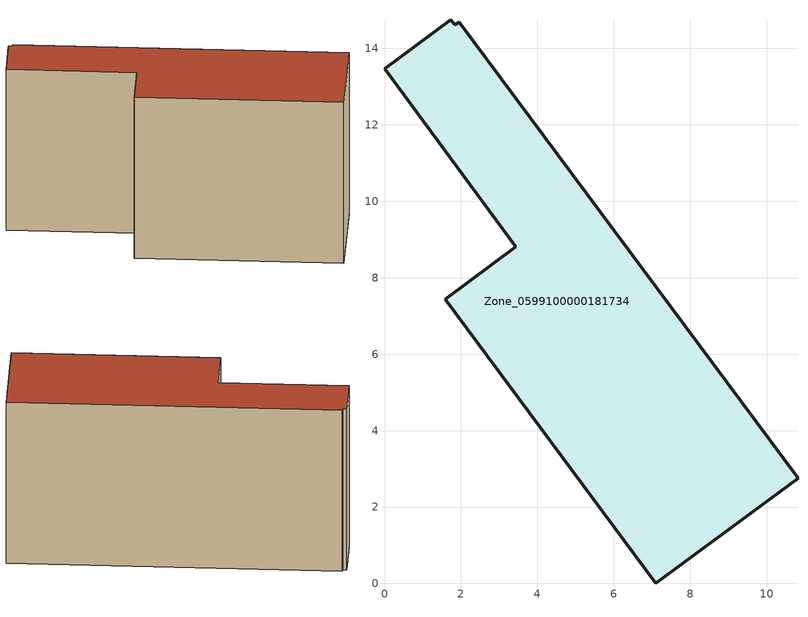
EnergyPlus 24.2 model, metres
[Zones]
Zone_0599100000181734
 floor ground (C_G): 1.84,14.62 1.96,14.69 10.82,2.75 7.1,0 1.59,7.44 3.44,8.81 0,13.47 1.74,14.76 z0
 wall outside (C_F): 7.1,0 10.82,2.75 1.96,14.69 1.84,14.62 1.74,14.76 0,13.47 3.44,8.81 1.59,7.44 7.1,0 z0:8.07
 roof outside (C_R): 1.84,14.62 1.74,14.76 0,13.47 3.44,8.81 1.59,7.44 7.1,0 10.82,2.75 1.96,14.69 z8.07
[BUILDING]
Pand.0599100000181734: North Axis=0; Terrain=City; Loads Convergence Tolerance Value=0.04; Temperature Convergence Tolerance Value=0.4; Solar Distribution=FullExterior; Maximum Number of Warmup Days=25; Minimum Number of Warmup Days=1
[Site:Location]
Rotterdam.The.Hague.AP_ZH_NLD Design_Conditions: Latitude=51.96; Longitude=4.45; Time Zone=1; Elevation=-4.5
[SITE:GROUNDTEMPERATURE:BUILDINGSURFACE]
18, 18, 18, 18, 18, 18, 18, 18, 18, 18, 18, 18
[MATERIAL] Thermal Absorptance=0.9; Solar Absorptance=0.7; Visible Absorptance=0.7
Name | Roughness | Thickness | Conductivity | Density | Specific Heat
G.TI.1975-1991 | MediumSmooth | 0.15 | 0.288461 | 540 | 1210
F.TI.1975-1991 | Rough | 0.3 | 0.230769 | 1920 | 840
R.TI.1975-1991 | MediumRough | 0.2 | 0.153846 | 1500 | 1000
[CONSTRUCTION]
C_G: G.TI.1975-1991
C_F: F.TI.1975-1991
C_R: R.TI.1975-1991
[ZONE]
Zone_0599100000181734: Type=1; Multiplier=1; Ceiling Height=Autocalculate; Volume=Autocalculate; Floor Area=autocalculate; Part of Total Floor Area=Yes
[ZONEINFILTRATION:DESIGNFLOWRATE]
Infil_Zone_0599100000181734: Zone or ZoneList or Space or SpaceList=Zone_0599100000181734; Schedule=AlwaysOn; Design Flow Rate Calculation Method=Flow/Area; Flow Rate per Floor Area=0.003; Constant Term Coefficient=1; Temperature Term Coefficient=0; Velocity Term Coefficient=0; Velocity Squared Term Coefficient=0
[HVACTEMPLATE:ZONE:IDEALLOADSAIRSYSTEM]
Zone_0599100000181734: Maximum Heating Supply Air Temperature=50; Minimum Cooling Supply Air Temperature=13; Maximum Heating Supply Air Humidity Ratio=0.0156; Minimum Cooling Supply Air Humidity Ratio=0.0077; Heating Limit=NoLimit; Cooling Limit=NoLimit; Dehumidification Control Type=ConstantSensibleHeatRatio; Cooling Sensible Heat Ratio=0.7; Dehumidification Setpoint=60; Humidification Control Type=None; Humidification Setpoint=30; Outdoor Air Method=None; Outdoor Air Flow Rate per Person=0.00944; Outdoor Air Flow Rate per Zone Floor Area=0; Outdoor Air Flow Rate per Zone=0; Demand Controlled Ventilation Type=None; Outdoor Air Economizer Type=NoEconomizer; Heat Recovery Type=None; Sensible Heat Recovery Effectiveness=0.7; Latent Heat Recovery Effectiveness=0.65
[ZONECONTROL:THERMOSTAT]
ThermostatControl_Zone_0599100000181734: Zone or ZoneList=Zone_0599100000181734; Control Type Schedule=DualSetpointControlType; Control 1=Thermostat_Zone_0599100000181734; Temperature Difference Between Cutout And Setpoint=0
[THERMOSTATSETPOINT:DUALSETPOINT]
Thermostat_Zone_0599100000181734: Heating Setpoint Temperature Schedule=HeatingSetpoint_Zone_0599100000181734; Cooling Setpoint Temperature Schedule=CoolingSetpoint_Zone_0599100000181734
[SCHEDULE:COMPACT]
HeatingSetpoint_Zone_0599100000181734: Through: 12/31, For: AllDays, Until: 24:00, 21
CoolingSetpoint_Zone_0599100000181734: Through: 12/31, For: AllDays, Until: 24:00, 24
DualSetpointControlType: Through: 12/31, For: AllDays, Until: 24:00, 4
AlwaysOn: Through: 12/31, For: AllDays, Until: 24:00, 1
